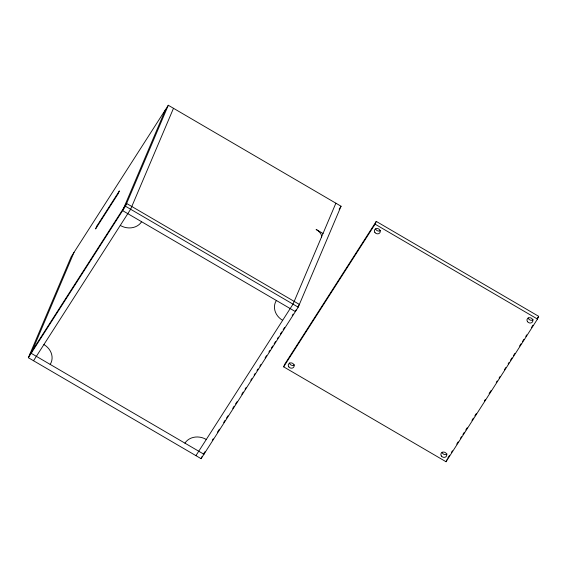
<?xml version="1.0" encoding="UTF-8"?>
<svg xmlns="http://www.w3.org/2000/svg" width="567" height="567" viewBox="0 0 567 567"><rect width="100%" height="100%" fill="white"/><g stroke="black" fill="none" stroke-linecap="round" stroke-linejoin="round"><path stroke-width="0.85" d="M28.35 357.713L71.201 256.759L168.3 105.264L341.058 206.225L298.199 307.179L201.101 458.675L28.35 357.713L125.449 206.225L168.3 105.264M74.029 252.35L31.178 353.305L203.936 454.259L204.97 451.821M165.472 109.679L122.621 210.633L295.372 311.595L296.066 309.965M173.488 108.297L130.63 209.251L33.531 360.747M201.101 458.675L201.98 456.612M335.877 203.199L293.019 304.153L195.92 455.648M283.649 366.835L284.818 364.078L376.261 221.406L538.65 316.308L537.481 319.065L446.038 461.736L283.649 366.835L375.092 224.163L376.261 221.406M446.038 461.736L446.916 459.667M29.519 354.963L126.618 203.468L299.369 304.429L297.944 306.655M339.151 209.195L341.058 206.225M203.227 454.436L204.652 452.211M212.271 440.325L213.22 438.844M217.501 432.16L219.408 429.184M223.689 422.5L225.12 420.275M226.545 418.049L227.977 415.817M232.732 408.396L234.164 406.163M235.588 403.938L237.02 401.712M241.776 394.285L243.208 392.059M245.114 389.082L246.064 387.601M250.82 380.173L251.776 378.685M254.151 374.978L255.107 373.49M257.007 370.52L257.964 369.032M259.863 366.062L260.82 364.581M265.101 357.897L266.533 355.665M268.907 351.951L269.864 350.47M271.288 348.244L272.72 346.012M274.144 343.786L275.576 341.561M277.476 338.584L278.425 337.103M280.332 334.133L281.764 331.901M283.188 329.675L284.62 327.45M292.232 315.564L293.182 314.083M447.682 458.235L449.588 455.266M451.495 452.289L452.445 450.808M456.733 444.117L458.164 441.891M460.546 438.171L461.495 436.689M462.927 434.457L464.352 432.231M465.783 429.999L467.208 427.773M471.971 420.338L473.402 418.113M474.834 415.88L476.259 413.655M484.353 401.018L485.309 399.537M489.115 393.59L491.022 390.62M496.26 382.442L497.216 380.96M499.123 377.983L500.073 376.502M504.361 369.812L505.785 367.579M508.167 363.865L509.123 362.384M510.548 360.151L511.98 357.919M513.411 355.693L514.836 353.461M519.599 346.033L521.03 343.8M522.455 341.575L523.887 339.342M525.793 336.373L526.743 334.884M531.506 327.457L532.937 325.224M537.218 318.541L538.65 316.308M375.092 224.163L537.481 319.065M323.02 233.484L316.11 229.444A8.023 3.948 32.7 0 1 321.461 237.155M125.449 206.225L298.199 307.179M184.927 443.153A16.053 13.927 23 0 1 206.289 439.468M43.9 344.566A16.053 13.927 23 0 1 50.179 364.411M141.622 221.74A16.053 13.927 23 0 1 120.261 225.432M282.649 320.334A16.053 13.927 23 0 1 276.37 300.489M533.2 319.675A3.012 2.608 23 0 1 530.23 320.079A3.012 2.608 23 0 1 528.196 317.832M380.585 230.486A3.012 2.608 23 0 1 375.652 228.912M294.471 364.836A3.012 2.608 23 0 1 291.502 365.24A3.012 2.608 23 0 1 289.468 362.986M447.087 454.025A3.012 2.608 23 0 1 444.124 454.429A3.012 2.608 23 0 1 442.083 452.175M96.751 226.198L95.582 228.948L118.212 193.652L119.375 190.895L96.751 226.198M527.558 321.737A3.012 2.608 23 0 0 532.64 321.68A3.012 2.608 23 0 0 529.592 317.69A3.012 2.608 23 0 0 527.558 321.737M374.943 232.548A3.012 2.608 23 0 0 380.018 232.491A3.012 2.608 23 0 0 376.977 228.501A3.012 2.608 23 0 0 374.943 232.548M288.83 366.892A3.012 2.608 23 0 0 293.912 366.835A3.012 2.608 23 0 0 290.864 362.852A3.012 2.608 23 0 0 288.83 366.892M441.445 456.081A3.012 2.608 23 0 0 446.527 456.024A3.012 2.608 23 0 0 443.486 452.041A3.012 2.608 23 0 0 441.445 456.081"/></g></svg>
